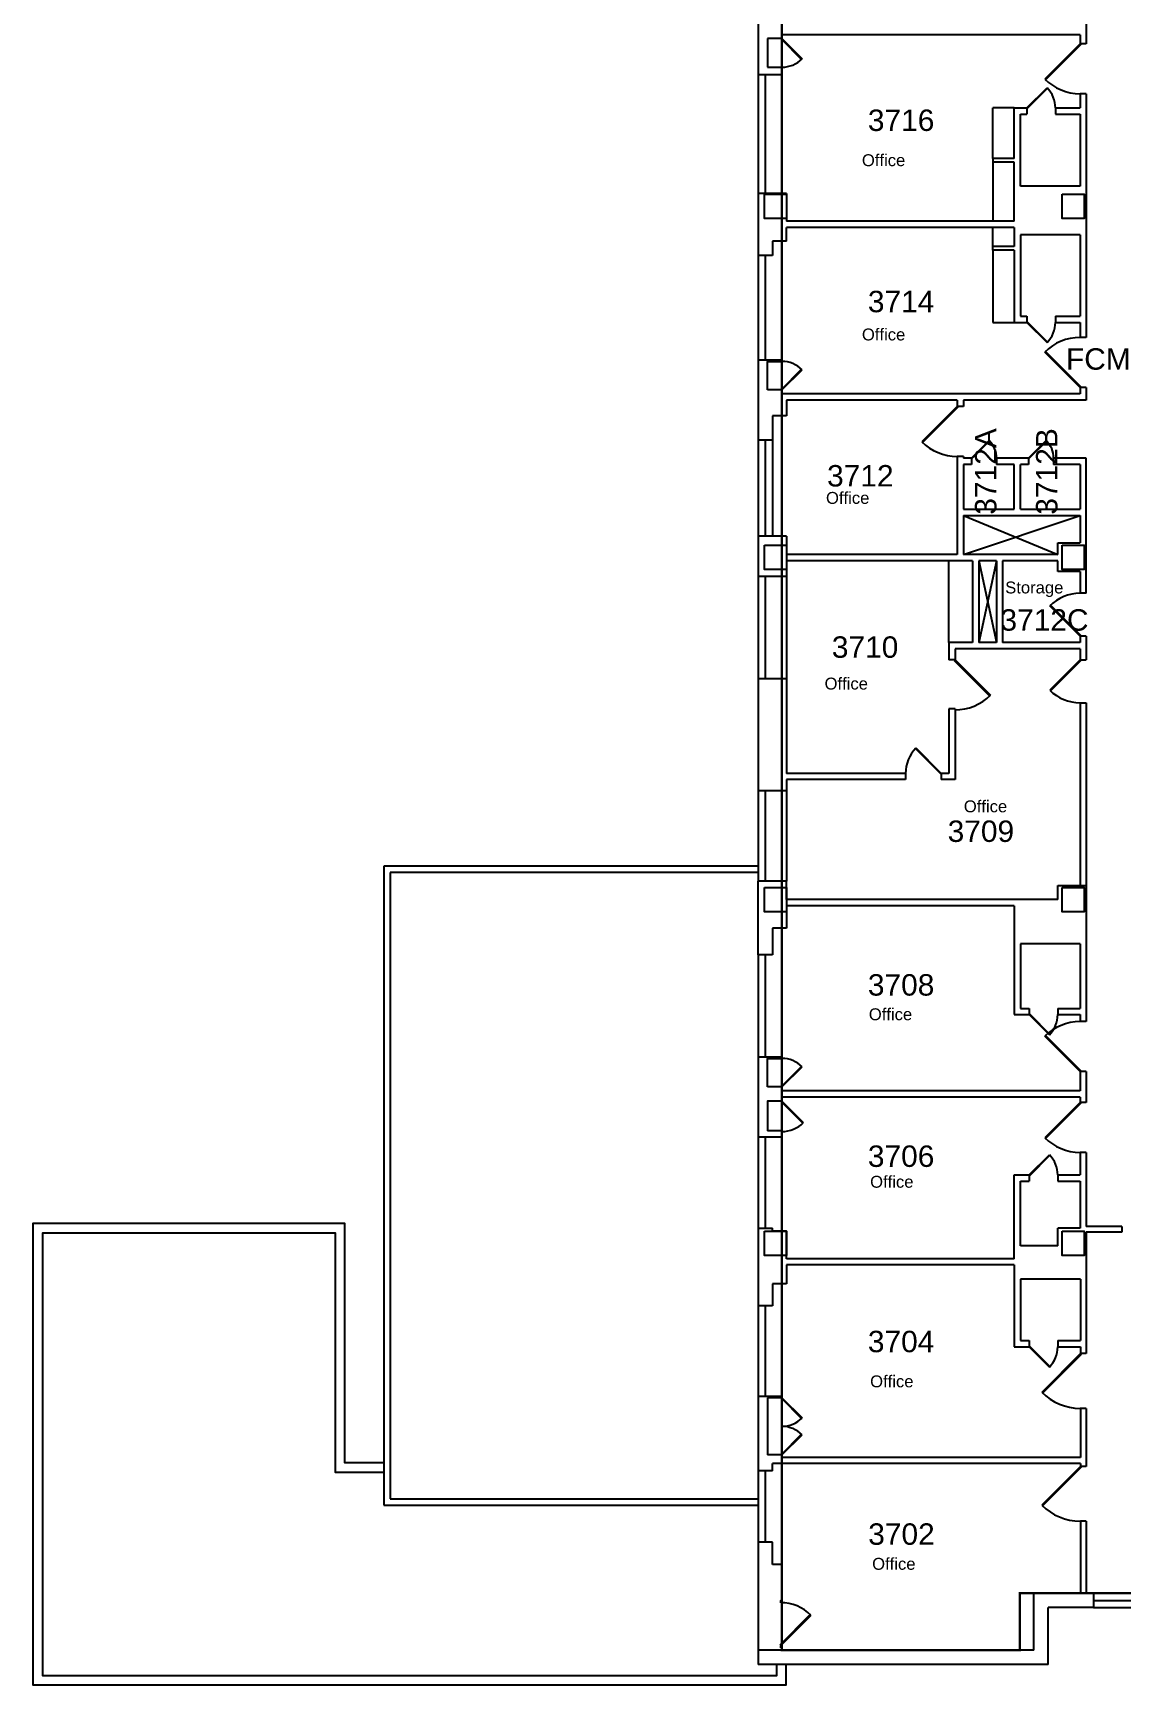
# Model space of a CAD drawing. Extents: x 1081 to 4588, y -1365 to 3210.
# Drawn here: x 1081 to 1997, y 770 to 2158 of the extents above; entities that cross this region are included whole.
import ezdxf

# ---------------------------------------------------------------- set-up
doc = ezdxf.new("R2010")
doc.units = 0
doc.header["$LTSCALE"] = 96
doc.header["$MEASUREMENT"] = 0
for name, color, linetype in [('A-ANNO-RNUM', 4, 'CONTINUOUS'), ('A-ANNO-TEXT-CTC', 181, 'CONTINUOUS'), ('A-DOOR', 2, 'CONTINUOUS'), ('A-FLOR-CASE', 3, 'CONTINUOUS'), ('A-FLOR-SHFT', 1, 'CONTINUOUS'), ('A-GLAZ', 2, 'CONTINUOUS'), ('A-ROOF-EXST', 8, 'CONTINUOUS'), ('A-WALL-FULL', 6, 'CONTINUOUS'), ('A-WALL-SILL', 1, 'CONTINUOUS'), ('S-COLS', 5, 'CONTINUOUS')]:
    doc.layers.add(name, color=color, linetype=linetype)
doc.layers.add('A-AREA', color=203, linetype='CONTINUOUS', plot=False)
doc.layers.add('DEF', color=31, linetype='CONTINUOUS', plot=False)
doc.styles.add('ARIAL', font='arial.ttf')

msp = doc.modelspace()

# ---------------------------------------------------------------- linework, layer by layer
at = {"layer": 'A-AREA', "const_width": 2}
msp.add_lwpolyline([(1711, 2533.3), (1759, 2533.3), (1759, 2539.3), (2063, 2539.3), (2063, 2418.6), (2313.8, 2418.6), (2315, 1277.9), (2258.9, 1277.9), (2258.9, 1258.3), (2063, 1258.3), (2063, 1026), (2201.5, 1026), (2201.5, 907.8), (2063, 907.8), (2063, 846.7), (1911, 846.7), (1911, 798.7), (1711, 798.7), (1711, 2533.3)], dxfattribs=at)
at = {"layer": 'A-DOOR'}
for p, q in [((1710.6, 2153.2), (1727.6, 2136.2)), ((1711, 2153.6), (1728, 2136.6)), ((1961.8, 2149.3), (1932.1, 2119.6)), ((1962.4, 2148.7), (1932.7, 2119)), ((1917, 2095.3), (1934, 2112.3)), ((1917.4, 2095), (1934.3, 2111.9)), ((1917, 1915.1), (1934, 1898.1)), ((1917.4, 1915.4), (1934.3, 1898.4)), ((1961.8, 1860.4), (1932.1, 1890.1)), ((1962.4, 1861), (1932.7, 1890.7)), ((1710.6, 1858.7), (1727.6, 1875.6)), ((1711, 1858.3), (1728, 1875.3)), ((1858.4, 1844.4), (1828.7, 1814.7)), ((1859, 1843.8), (1829.3, 1814.1)), ((1870.5, 1800.9), (1885.3, 1815.8)), ((1870.8, 1800.6), (1885.7, 1815.5)), ((1918.5, 1800.9), (1933.3, 1815.8)), ((1918.8, 1800.6), (1933.7, 1815.5)), ((1961.8, 1651.3), (1936.3, 1676.8)), ((1962.3, 1651.8), (1936.8, 1677.3)), ((1856, 1630.7), (1885.7, 1601)), ((1856.6, 1631.3), (1886.3, 1601.6)), ((1961.8, 1631.3), (1936.3, 1605.9)), ((1962.3, 1630.8), (1936.8, 1605.3)), ((1844.6, 1535.5), (1823.3, 1556.7)), ((1845, 1535.9), (1823.8, 1557.2)), ((1919.4, 1333.4), (1936.3, 1316.4)), ((1919, 1333.1), (1936, 1316.1)), ((1961.8, 1285.3), (1932.1, 1315)), ((1962.4, 1285.9), (1932.7, 1315.6)), ((1710.6, 1272.7), (1727.6, 1289.6)), ((1711, 1272.3), (1728, 1289.3)), ((1710.6, 1259.9), (1728.6, 1241.9)), ((1711, 1260.3), (1729, 1242.3)), ((1961.8, 1259.3), (1932.1, 1229.6)), ((1962.4, 1258.7), (1932.7, 1229)), ((1919, 1198.3), (1936, 1215.3)), ((1919.4, 1198), (1936.3, 1214.9)), ((1919, 1053.8), (1936, 1036.8)), ((1919.4, 1054.2), (1936.3, 1037.2)), ((1962, 1048.1), (1929.5, 1015.5)), ((1962.7, 1047.4), (1930.2, 1014.9)), ((1710.6, 1010.6), (1727.6, 993.6)), ((1711, 1010.9), (1728, 994)), ((1710.6, 963.3), (1727.6, 980.3)), ((1711, 962.9), (1728, 979.9)), ((1962, 953.3), (1929.5, 920.8)), ((1962.7, 952.6), (1930.2, 920.1)), ((1709.5, 803.2), (1734.9, 828.7)), ((1710, 802.7), (1735.5, 828.1))]:
    msp.add_line(p, q, dxfattribs=at)
for centre, radius, start, end in [((1711, 2153.6), 24, 270, 315), ((1961.8, 2149.3), 42, 225, 270), ((1917, 2095.3), 24, 0, 45), ((1917, 1915.1), 24, 315, 0), ((1961.8, 1860.4), 42, 90, 135), ((1711, 1858.3), 24, 45, 90), ((1858.4, 1844.4), 42, 225, 270), ((1870.5, 1800.9), 21, 0, 45), ((1918.5, 1800.9), 21, 0, 45), ((1961.8, 1651.3), 36, 90, 135), ((1856.6, 1631.3), 42, 270, 315), ((1961.8, 1631.3), 36, 225, 270), ((1845, 1535.9), 30, 135, 180), ((1961.8, 1285.3), 42, 90, 135), ((1919, 1333.1), 24, 315, 0), ((1711, 1272.3), 24, 45, 90), ((1711, 1260.3), 25.5, 270, 315), ((1961.8, 1259.3), 42, 225, 270), ((1919, 1198.3), 24, 0, 45), ((1919, 1053.8), 24, 315, 0), ((1962, 1048.1), 46, 225, 270), ((1711, 1010.9), 24, 270, 315), ((1711, 962.9), 24, 45, 90), ((1962, 953.3), 46, 225, 270), ((1710, 802.7), 36, 45, 90)]:
    msp.add_arc(centre, radius, start, end, dxfattribs=at)
at = {"layer": 'A-FLOR-CASE'}
for p, q in [((1906.4, 2095.3), (1888.4, 2095.3)), ((1888.4, 2052.7), (1888.4, 2095.3)), ((1888.4, 2049.7), (1888.4, 2000.1)), ((1888.4, 1978.9), (1888.4, 1994.8)), ((1888.4, 1975.9), (1888.4, 1915.1)), ((1888.4, 1915.1), (1906.4, 1915.1)), ((1851.4, 1645.9), (1851.4, 1714.7))]:
    msp.add_line(p, q, dxfattribs=at)
at = {"layer": 'A-FLOR-SHFT'}
for points in [[(1863.6, 1719.9), (1961.8, 1752.7)], [(1863.6, 1752.7), (1943, 1719.9)], [(1876.6, 1714.7), (1891.4, 1645.9)], [(1891.4, 1714.7), (1876.6, 1645.9)]]:
    msp.add_lwpolyline(points, dxfattribs=at)
at = {"layer": 'A-GLAZ'}
for p, q in [((1697, 2123.3), (1697, 2023.3)), ((1697, 1971.3), (1697, 1883.3)), ((1697, 1816.1), (1697, 1735.3)), ((1697, 1701.3), (1697, 1615.3)), ((1697, 1521.3), (1697, 1445.3)), ((1697, 1383.3), (1697, 1297.3)), ((1697, 1230.1), (1697, 1153.7)), ((1697, 1088.2), (1697, 1012.2)), ((1697, 949.7), (1697, 889.7)), ((1973, 840.7), (2057, 840.7))]:
    msp.add_line(p, q, dxfattribs=at)
at = {"layer": 'A-ROOF-EXST'}
for p, q in [((1691, 1457.9), (1376.4, 1457.9)), ((1376.4, 1457.9), (1376.4, 920.7)), ((1691, 1452.7), (1381.6, 1452.7)), ((1381.6, 1452.7), (1381.6, 925.9)), ((1376.4, 920.7), (1691, 920.7)), ((1381.6, 925.9), (1691, 925.9))]:
    msp.add_line(p, q, dxfattribs=at)
for points in [[(1376.4, 956.2), (1343.6, 956.2), (1343.6, 1157.4), (1081.2, 1157.4), (1081.2, 769.6), (1714.7, 769.6), (1714.7, 786.7)], [(1376.4, 948.2), (1335.6, 948.2), (1335.6, 1149.4), (1089.2, 1149.4), (1089.2, 777.6), (1706.8, 777.6), (1706.8, 786.7)]]:
    msp.add_lwpolyline(points, dxfattribs=at)
at = {"layer": 'A-WALL-FULL'}
for p, q in [((1691, 2190.6), (1691, 2123.3)), ((1967, 2169.3), (1967, 2149.3)), ((1711, 2153.6), (1699, 2153.6)), ((1699, 2153.6), (1699, 2129.6)), ((1961.8, 2156.7), (1711, 2156.7)), ((1711, 2156.7), (1711, 2153.6)), ((1961.8, 2156.7), (1961.8, 2149.3)), ((1967, 2149.3), (1961.8, 2149.3)), ((1699, 2129.6), (1711, 2129.6)), ((1711, 2129.6), (1711, 2123.3)), ((1711, 2123.3), (1691, 2123.3)), ((1961.8, 2107.3), (1961.8, 2095.3)), ((1967, 2107.3), (1961.8, 2107.3)), ((1967, 2107.3), (1967, 1902.4)), ((1906.4, 2095.3), (1917, 2095.3)), ((1906.4, 2052.7), (1906.4, 2095.3)), ((1911.6, 2029.7), (1911.6, 2090.1)), ((1911.6, 2090.1), (1917, 2090.1)), ((1917, 2095.3), (1917, 2090.1)), ((1941, 2095.3), (1941, 2090.1)), ((1941, 2095.3), (1961.8, 2095.3)), ((1941, 2090.1), (1961.8, 2090.1)), ((1961.8, 2090.1), (1961.8, 2029.7)), ((1906.4, 2052.7), (1888.4, 2052.7)), ((1888.4, 2052.7), (1888.4, 2049.7)), ((1906.4, 2049.7), (1888.4, 2049.7)), ((1906.4, 2000.1), (1906.4, 2049.7)), ((1961.8, 2029.7), (1911.6, 2029.7)), ((1703, 2023.3), (1691, 2023.3)), ((1691, 2023.3), (1691, 1971.3)), ((1715, 2023.3), (1703, 2023.3)), ((1715, 2023.3), (1715, 2000.1)), ((1906.4, 2000.1), (1715, 2000.1)), ((1906.4, 1994.8), (1715, 1994.8)), ((1715, 1983.3), (1715, 1994.8)), ((1906.4, 1994.8), (1906.4, 1978.9)), ((1911.6, 1988.7), (1911.6, 1920.3)), ((1961.8, 1988.7), (1911.6, 1988.7)), ((1961.8, 1988.7), (1961.8, 1920.3)), ((1715, 1983.3), (1703, 1983.3)), ((1703, 1983.3), (1703, 1971.3)), ((1888.4, 1975.9), (1888.4, 1978.9)), ((1906.4, 1978.9), (1888.4, 1978.9)), ((1906.4, 1975.9), (1888.4, 1975.9)), ((1906.4, 1975.9), (1906.4, 1915.1)), ((1703, 1971.3), (1691, 1971.3)), ((1911.6, 1920.3), (1917, 1920.3)), ((1917, 1920.3), (1917, 1915.1)), ((1941, 1920.3), (1941, 1915.1)), ((1941, 1920.3), (1961.8, 1920.3)), ((1906.4, 1915.1), (1917, 1915.1)), ((1941, 1915.1), (1961.8, 1915.1)), ((1961.8, 1915.1), (1961.8, 1902.4)), ((1967, 1902.4), (1961.8, 1902.4)), ((1711, 1883.3), (1691, 1883.3)), ((1691, 1883.3), (1691, 1816.1)), ((1711, 1858.3), (1699, 1858.3)), ((1711, 1855), (1711, 1858.3)), ((1961.8, 1855), (1711, 1855)), ((1858.4, 1849.8), (1715, 1849.8)), ((1715, 1849.8), (1715, 1836.4)), ((1858.4, 1849.8), (1858.4, 1844.4)), ((1967, 1849.8), (1863.6, 1849.8)), ((1863.6, 1849.8), (1863.6, 1844.4)), ((1961.8, 1860.4), (1961.8, 1855)), ((1967, 1860.4), (1961.8, 1860.4)), ((1967, 1860.4), (1967, 1849.8)), ((1703, 1836.4), (1703, 1816.1)), ((1715, 1836.4), (1703, 1836.4)), ((1863.6, 1844.4), (1858.4, 1844.4)), ((1703, 1816.1), (1691, 1816.1)), ((1863.6, 1802.4), (1858.4, 1802.4)), ((1858.4, 1802.4), (1858.4, 1719.9)), ((1863.6, 1802.4), (1863.6, 1800.9)), ((1870.5, 1800.9), (1863.6, 1800.9)), ((1863.6, 1795.7), (1863.6, 1757.9)), ((1870.5, 1795.7), (1863.6, 1795.7)), ((1870.5, 1800.9), (1870.5, 1795.7)), ((1918.5, 1800.9), (1891.5, 1800.9)), ((1891.5, 1800.9), (1891.5, 1795.7)), ((1906.4, 1795.7), (1891.5, 1795.7)), ((1906.4, 1757.9), (1906.4, 1795.7)), ((1911.6, 1757.9), (1911.6, 1795.7)), ((1918.5, 1795.7), (1911.6, 1795.7)), ((1918.5, 1800.9), (1918.5, 1795.7)), ((1967, 1800.9), (1939.5, 1800.9)), ((1939.5, 1800.9), (1939.5, 1795.7)), ((1961.8, 1795.7), (1939.5, 1795.7)), ((1961.8, 1795.7), (1961.8, 1757.9)), ((1967, 1687.3), (1967, 1800.9)), ((1863.6, 1757.9), (1906.4, 1757.9)), ((1863.6, 1752.7), (1863.6, 1719.9)), ((1863.6, 1752.7), (1961.8, 1752.7)), ((1911.6, 1757.9), (1961.8, 1757.9)), ((1961.8, 1752.7), (1961.8, 1729.7)), ((1715, 1735.3), (1691, 1735.3)), ((1691, 1735.3), (1691, 1701.3)), ((1715, 1735.3), (1715, 1719.9)), ((1943, 1719.9), (1943, 1729.7)), ((1943, 1729.7), (1961.8, 1729.7)), ((1858.4, 1719.9), (1715, 1719.9)), ((1715, 1714.7), (1715, 1701.3)), ((1871.4, 1714.7), (1715, 1714.7)), ((1943, 1719.9), (1863.6, 1719.9)), ((1871.4, 1714.7), (1871.4, 1645.9)), ((1891.4, 1714.7), (1876.6, 1714.7)), ((1876.6, 1714.7), (1876.6, 1645.9)), ((1891.4, 1714.7), (1891.4, 1645.9)), ((1943, 1714.7), (1896.6, 1714.7)), ((1896.6, 1714.7), (1896.6, 1645.9)), ((1943, 1705.7), (1943, 1714.7)), ((1715, 1701.3), (1691, 1701.3)), ((1961.8, 1705.7), (1943, 1705.7)), ((1961.8, 1705.7), (1961.8, 1687.3)), ((1967, 1687.3), (1961.8, 1687.3)), ((1851.4, 1645.9), (1851.4, 1631.3)), ((1871.4, 1645.9), (1851.4, 1645.9)), ((1961.8, 1640.7), (1856.6, 1640.7)), ((1856.6, 1640.7), (1856.6, 1631.3)), ((1891.4, 1645.9), (1876.6, 1645.9)), ((1961.8, 1645.9), (1896.6, 1645.9)), ((1967, 1651.3), (1961.8, 1651.3)), ((1961.8, 1651.3), (1961.8, 1645.9)), ((1961.8, 1640.7), (1961.8, 1631.3)), ((1967, 1651.3), (1967, 1631.3)), ((1856.6, 1631.3), (1851.4, 1631.3)), ((1961.8, 1631.3), (1967, 1631.3)), ((1715, 1615.3), (1691, 1615.3)), ((1691, 1615.3), (1691, 1521.3)), ((1715, 1615.3), (1715, 1535.9)), ((1856.6, 1590.3), (1851.4, 1590.3)), ((1851.4, 1590.3), (1851.4, 1535.9)), ((1856.6, 1590.3), (1856.6, 1530.7)), ((1961.8, 1595.3), (1961.8, 1441.7)), ((1961.8, 1595.3), (1967, 1595.3)), ((1967, 1595.3), (1967, 1441.7)), ((1815, 1535.9), (1715, 1535.9)), ((1815, 1530.7), (1715, 1530.7)), ((1715, 1530.7), (1715, 1521.3)), ((1815, 1535.9), (1815, 1530.7)), ((1851.4, 1535.9), (1845, 1535.9)), ((1845, 1535.9), (1845, 1530.7)), ((1856.6, 1530.7), (1845, 1530.7)), ((1715, 1521.3), (1691, 1521.3)), ((1715, 1445.3), (1691, 1445.3)), ((1691, 1383.3), (1691, 1445.3)), ((1715, 1429.9), (1715, 1445.3)), ((1943, 1429.9), (1943, 1441.7)), ((1943, 1441.7), (1967, 1441.7)), ((1967, 1441.7), (1967, 1327.3)), ((1943, 1429.9), (1715, 1429.9)), ((1906.4, 1424.7), (1715, 1424.7)), ((1715, 1424.7), (1715, 1405.8)), ((1906.4, 1424.7), (1906.4, 1333.1)), ((1715, 1405.8), (1703, 1405.8)), ((1703, 1405.8), (1703, 1383.3)), ((1961.8, 1392.7), (1911.6, 1392.7)), ((1911.6, 1392.7), (1911.6, 1338.3)), ((1961.8, 1392.7), (1961.8, 1338.3)), ((1703, 1383.3), (1691, 1383.3)), ((1911.6, 1338.3), (1919, 1338.3)), ((1919, 1338.3), (1919, 1333.1)), ((1943, 1338.3), (1943, 1333.1)), ((1943, 1338.3), (1961.8, 1338.3)), ((1906.4, 1333.1), (1919, 1333.1)), ((1943, 1333.1), (1961.8, 1333.1)), ((1961.8, 1333.1), (1961.8, 1327.3)), ((1967, 1327.3), (1961.8, 1327.3)), ((1711, 1297.3), (1691, 1297.3)), ((1691, 1297.3), (1691, 1230.1)), ((1967, 1285.3), (1961.8, 1285.3)), ((1961.8, 1285.3), (1961.8, 1268.9)), ((1967, 1285.3), (1967, 1259.3)), ((1961.8, 1268.9), (1711, 1268.9)), ((1961.8, 1263.7), (1711, 1263.7)), ((1961.8, 1263.7), (1961.8, 1259.3)), ((1967, 1259.3), (1961.8, 1259.3)), ((1711, 1230.1), (1691, 1230.1)), ((1711, 1235.3), (1699, 1235.3)), ((1711, 1235.3), (1711, 1230.1)), ((1961.8, 1217.3), (1961.8, 1198.3)), ((1967, 1217.3), (1961.8, 1217.3)), ((1967, 1217.3), (1967, 1155.1)), ((1906.4, 1198.3), (1919, 1198.3)), ((1906.4, 1127.9), (1906.4, 1198.3)), ((1919, 1198.3), (1919, 1193.1)), ((1943, 1198.3), (1943, 1193.1)), ((1943, 1198.3), (1961.8, 1198.3)), ((1911.6, 1193.1), (1919, 1193.1)), ((1911.6, 1138.7), (1911.6, 1193.1)), ((1943, 1193.1), (1961.8, 1193.1)), ((1961.8, 1193.1), (1961.8, 1153.7)), ((1691, 1153.7), (1691, 1088.2)), ((1691, 1153.7), (1703, 1153.7)), ((1703, 1151), (1703, 1153.7)), ((1961.8, 1153.7), (1943, 1153.7)), ((1943, 1138.7), (1943, 1153.7)), ((1997, 1155.1), (1967, 1155.1)), ((1997, 1155.1), (1997, 1150.1)), ((1715, 1151), (1703, 1151)), ((1715, 1127.9), (1715, 1151)), ((1967, 1150.1), (1967, 1048.1)), ((1997, 1150.1), (1967, 1150.1)), ((1906.4, 1127.9), (1715, 1127.9)), ((1943, 1138.7), (1911.6, 1138.7)), ((1906.4, 1122.7), (1715, 1122.7)), ((1715, 1122.7), (1715, 1106.7)), ((1906.4, 1122.7), (1906.4, 1053.8)), ((1715, 1106.7), (1703, 1106.7)), ((1703, 1106.7), (1703, 1088.2)), ((1962, 1110.7), (1911.6, 1110.7)), ((1911.6, 1110.7), (1911.6, 1059.1)), ((1962, 1110.7), (1962, 1059.1)), ((1703, 1088.2), (1691, 1088.2)), ((1911.6, 1059.1), (1919, 1059.1)), ((1919, 1059.1), (1919, 1053.8)), ((1943, 1059.1), (1943, 1053.8)), ((1943, 1059.1), (1962, 1059.1)), ((1906.4, 1053.8), (1919, 1053.8)), ((1943, 1053.8), (1962, 1053.8)), ((1962, 1053.8), (1962, 1048.1)), ((1967, 1048.1), (1962, 1048.1)), ((1711, 1012.2), (1691, 1012.2)), ((1691, 1012.2), (1691, 949.7)), ((1699, 1010.9), (1699, 962.9)), ((1711, 1010.9), (1699, 1010.9)), ((1711, 1012.2), (1711, 1010.9)), ((1967, 1002.1), (1961.8, 1002.1)), ((1962, 1002.1), (1962, 960.9)), ((1967, 1002.1), (1967, 953.3)), ((1711, 962.9), (1699, 962.9)), ((1711, 962.9), (1711, 960.9)), ((1962, 960.9), (1711, 960.9)), ((1703, 949.7), (1691, 949.7)), ((1962, 955.7), (1703, 955.7)), ((1703, 949.7), (1703, 955.7)), ((1962, 955.7), (1962, 953.3)), ((1967, 953.3), (1962, 953.3)), ((1967, 907.3), (1962, 907.3)), ((1962, 907.3), (1962, 846.7)), ((1967, 907.3), (1967, 846.7)), ((1691, 889.7), (1691, 786.7)), ((1703, 889.7), (1691, 889.7)), ((1703, 870.7), (1703, 889.7)), ((1911, 798.7), (1911, 846.7)), ((1962, 846.7), (1911, 846.7)), ((1923, 798.7), (1923, 846.7)), ((1935, 786.7), (1935, 834.7)), ((1973, 834.7), (1935, 834.7)), ((1973, 846.7), (1967, 846.7)), ((1973, 846.7), (1973, 834.7)), ((1923, 798.7), (1691, 798.7)), ((1710, 800.7), (1710, 802.7)), ((1711, 800.7), (1710, 800.7)), ((1711, 800.7), (1711, 798.7)), ((1935, 786.7), (1691, 786.7))]:
    msp.add_line(p, q, dxfattribs=at)
for points in [[(1699, 1858.3), (1699, 1882.3), (1711, 1882.3), (1711, 1883.3)], [(1699, 1272.3), (1699, 1296.3), (1711, 1296.3), (1711, 1297.3)], [(1711, 1268.9), (1711, 1272.3), (1699, 1272.3)], [(1711, 1263.7), (1711, 1260.3), (1699, 1260.3), (1699, 1235.3)], [(1710, 838.7), (1710, 840.7), (1711, 840.7), (1711, 870.7), (1703, 870.7)]]:
    msp.add_lwpolyline(points, dxfattribs=at)
at = {"layer": 'A-WALL-SILL'}
for p, q in [((1691, 2123.3), (1691, 2023.3)), ((1711, 2123.3), (1711, 2011.3)), ((1711, 1983.3), (1711, 1883.3)), ((1691, 1971.3), (1691, 1883.3)), ((1691, 1819.3), (1691, 1735.3)), ((1703, 1816.1), (1703, 1735.3)), ((1691, 1701.3), (1691, 1615.3)), ((1715, 1701.3), (1715, 1615.3)), ((1691, 1521.3), (1691, 1445.3)), ((1715, 1521.3), (1715, 1445.3)), ((1711, 1405.8), (1711, 1297.3)), ((1691, 1383.3), (1691, 1297.3)), ((1711, 1297.3), (1711, 1373.7)), ((1691, 1230.1), (1691, 1153.7)), ((1711, 1230.1), (1711, 1143.7)), ((1711, 1106.7), (1711, 1012.2)), ((1691, 1088.2), (1691, 1012.2)), ((1691, 949.7), (1691, 889.7)), ((1711, 955.7), (1711, 870.7)), ((1973, 846.7), (2057, 846.7)), ((1973, 834.7), (2057, 834.7))]:
    msp.add_line(p, q, dxfattribs=at)
at = {"layer": 'S-COLS'}
for points in [[(1696.4, 2022.8), (1714.9, 2022.8), (1714.9, 2002.3), (1696.4, 2002.3)], [(1946.8, 2022.8), (1965.2, 2022.8), (1965.2, 2002.3), (1946.8, 2002.3)], [(1696.4, 1727.9), (1714.9, 1727.9), (1714.9, 1707.4), (1696.4, 1707.4)], [(1946.8, 1727.9), (1965.2, 1727.9), (1965.2, 1707.4), (1946.8, 1707.4)], [(1696.4, 1440), (1714.9, 1440), (1714.9, 1419.5), (1696.4, 1419.5)], [(1946.8, 1440), (1965.2, 1440), (1965.2, 1419.5), (1946.8, 1419.5)], [(1696.4, 1151), (1714.9, 1151), (1714.9, 1130.5), (1696.4, 1130.5)], [(1946.8, 1151), (1965.2, 1151), (1965.2, 1130.5), (1946.8, 1130.5)]]:
    msp.add_lwpolyline(points, close=True, dxfattribs=at)

# ---------------------------------------------------------------- texts
at = {"layer": 'A-ANNO-RNUM', "style": 'ARIAL'}
for s, p in [('3716', (1783.3, 2076)), ('3714', (1783.3, 1923.6)), ('3712', (1749, 1777.1)), ('3710', (1753, 1633.1)), ('3708', (1783.3, 1349.1)), ('3706', (1783.3, 1205.1)), ('3704', (1783.3, 1049.3)), ('3702', (1783.6, 887.4))]:
    msp.add_text(s, height=18, dxfattribs=at).set_placement(p)
at = {"layer": 'A-ANNO-TEXT-CTC', "style": 'ARIAL'}
for s, p in [('FCM 3-03', (1949.9, 1875.3)), ('3712C', (1894.8, 1655.9)), ('3709', (1850.4, 1478.3))]:
    msp.add_text(s, height=18, dxfattribs=at).set_placement(p)
for s, p in [('3712A', (1891.4, 1753.4)), ('3712B', (1942.7, 1753.4))]:
    msp.add_text(s, height=18, rotation=90, dxfattribs=at).set_placement(p)
at = {"layer": 'DEF', "style": 'ARIAL'}
for s, p in [('Office', (1778.3, 2046.4)), ('Office', (1778.3, 1899.9)), ('Office', (1748.1, 1762.5)), ('Storage', (1898.8, 1687.2)), ('Office', (1746.9, 1606.4)), ('Office', (1864, 1503.2)), ('Office', (1784.1, 1328.4)), ('Office', (1785.2, 1187.6)), ('Office', (1785.2, 1019.8)), ('Office', (1786.9, 866.4))]:
    msp.add_text(s, height=10, dxfattribs=at).set_placement(p)

doc.saveas('drawing.dxf')
